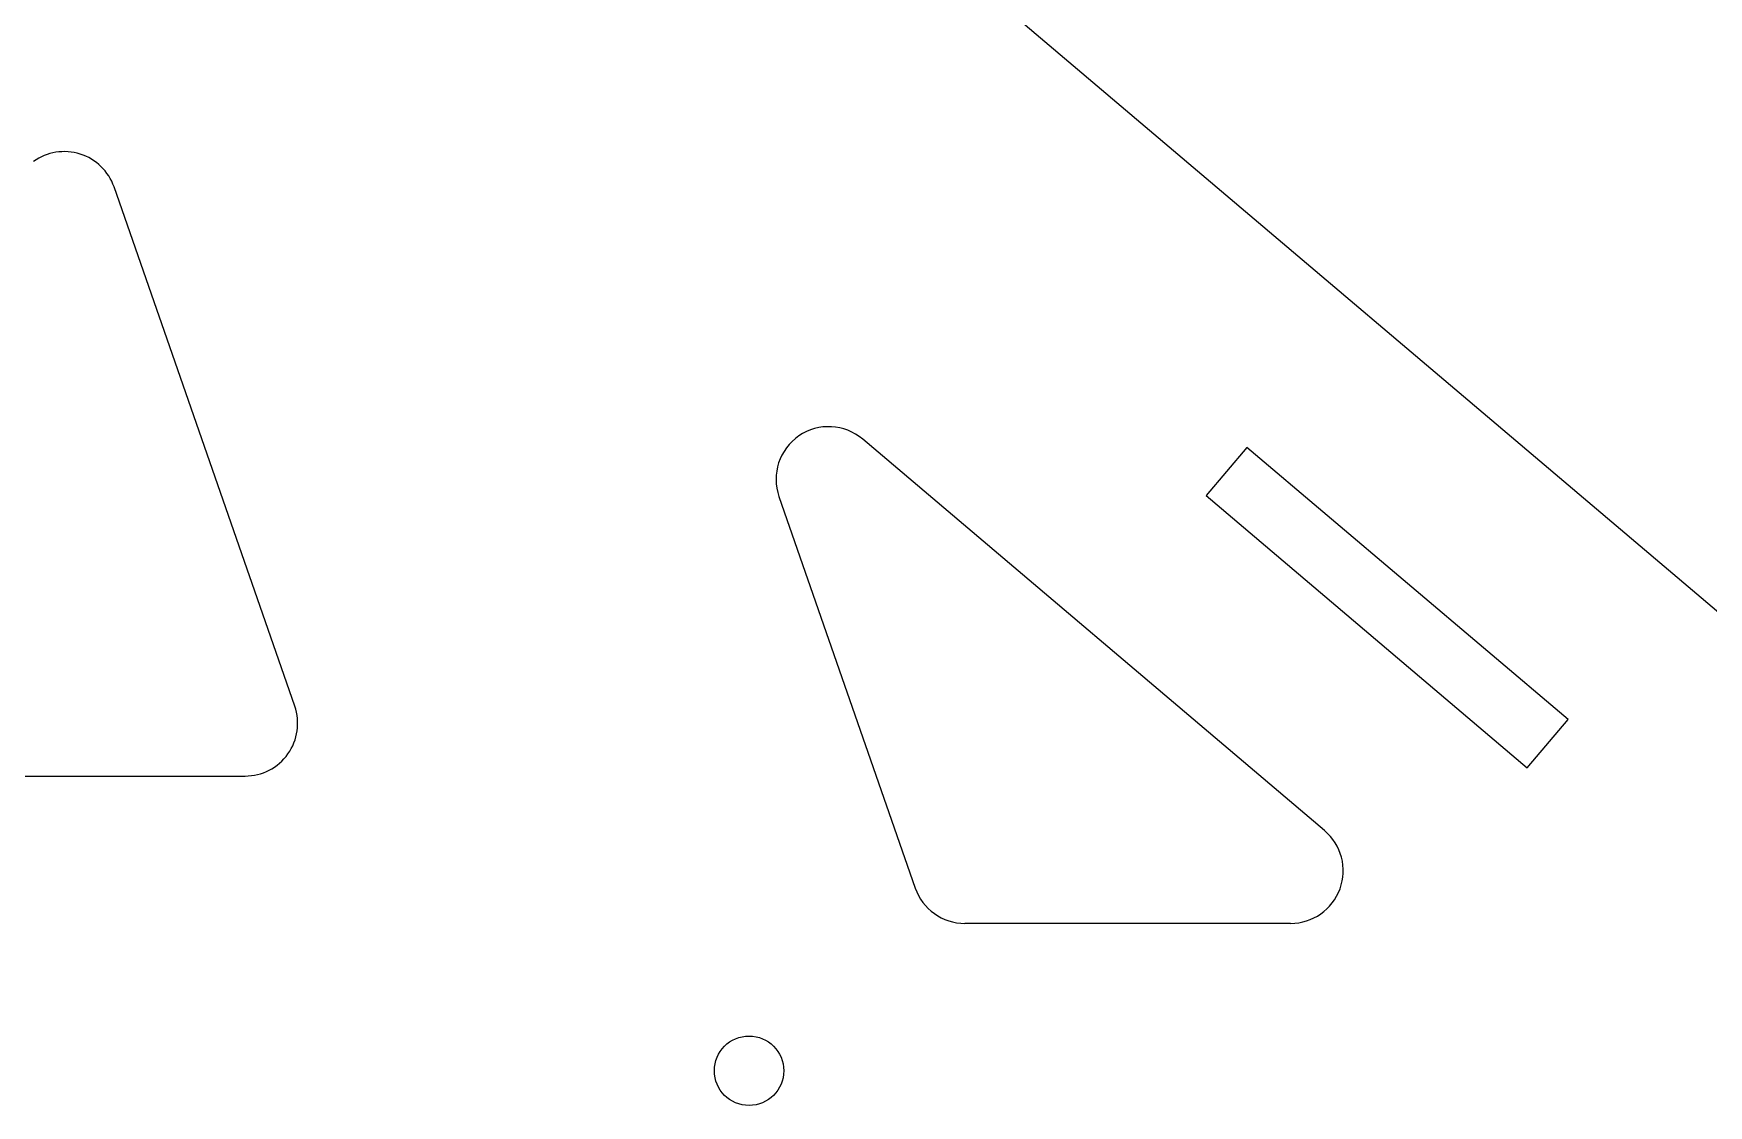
# Model space of a CAD drawing. Header units: millimetres. Extents: x -152 to 152, y -48 to 197.
# Drawn here: x -6.7 to 72.9, y 24.3 to 75.3 of the extents above; entities that cross this region are included whole.
import ezdxf

# ---------------------------------------------------------------- set-up
doc = ezdxf.new("R2010")
doc.units = ezdxf.units.MM

msp = doc.modelspace()

# ---------------------------------------------------------------- linework, layer by layer
at = {"color": 7, "linetype": 'Continuous', "lineweight": 25}
for p, q in [((90.818, 33), (12.818, 99.113)), ((5.758, 43.321), (-2.825, 67.993)), ((54.687, 37.407), (32.74, 56.009)), ((50.994, 55.612), (49.055, 53.324)), ((66.251, 42.68), (50.994, 55.612)), ((49.055, 53.324), (64.311, 40.392)), ((28.763, 53.281), (35.234, 34.679)), ((64.311, 40.392), (66.251, 42.68)), ((-39.26, 40), (3.397, 40)), ((53.07, 33), (37.595, 33))]:
    msp.add_line(p, q, dxfattribs=at)
msp.add_circle((27.343, 25.994), 1.65, dxfattribs=at)
for centre, start, end in [((-5.187, 67.171), 19.18256, 125.90723), ((31.124, 54.102), 49.71535, 199.18256), ((3.397, 42.5), 270, 19.18256), ((53.07, 35.5), 270, 49.71535), ((37.595, 35.5), 199.18256, 270)]:
    msp.add_arc(centre, 2.5, start, end, dxfattribs=at)

doc.saveas('drawing.dxf')
